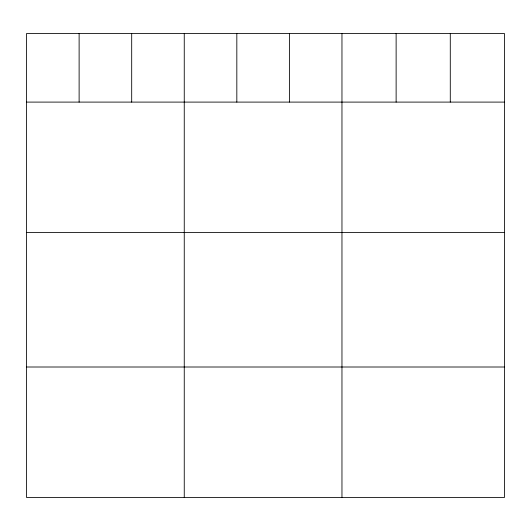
<?xml version="1.0" encoding="UTF-8"?>
<svg xmlns="http://www.w3.org/2000/svg" width="531" height="531" viewBox="0 0 531 531"><rect width="100%" height="100%" fill="white"/><g stroke="black" fill="none" stroke-linecap="round" stroke-linejoin="round"><path stroke-width="0.8" d="M504.45 102.098L504.45 497.487L26.55 497.487L26.55 33.513L504.45 33.513L504.45 102.098L26.55 102.098M26.55 232.571L504.45 232.571M26.55 367.007L504.45 367.007M450.288 33.513L450.288 102.098M396.126 33.513L396.126 102.098M341.964 33.513L341.964 497.487M289.395 33.513L289.395 102.098M236.826 33.513L236.826 102.098M184.257 33.513L184.257 497.487M131.688 33.513L131.688 102.098M79.119 33.513L79.119 102.098"/></g></svg>
